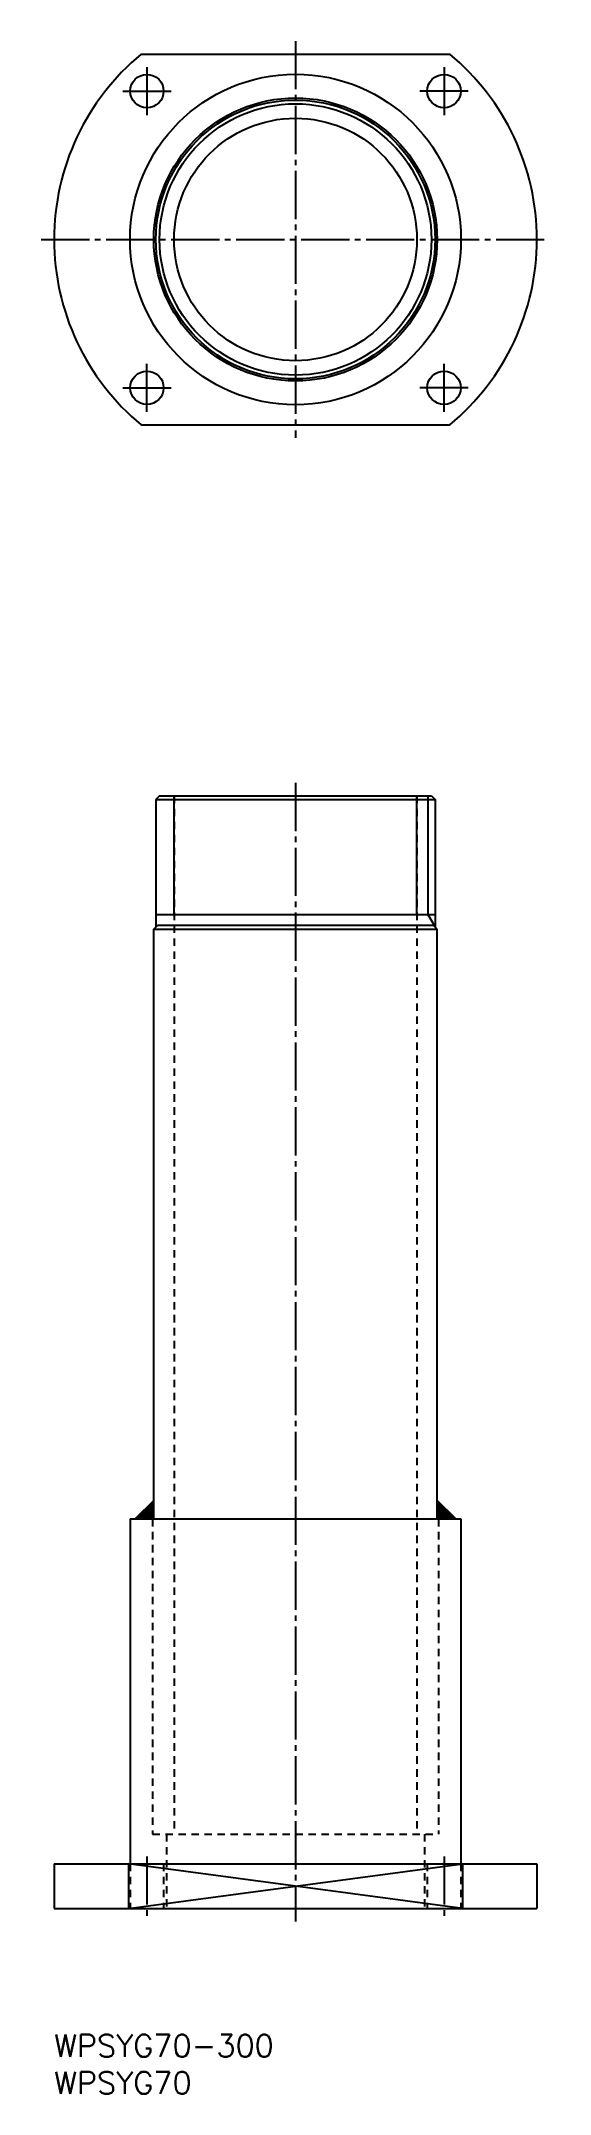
# Model space of a CAD drawing. Extents: x 152 to 289, y -99 to 454.
import ezdxf

# ---------------------------------------------------------------- set-up
doc = ezdxf.new("R2010")
doc.units = 0
doc.linetypes.add('CENTER', pattern=[17.5, 13, -1.5, 1.5, -1.5])
doc.linetypes.add('DASHED', pattern=[3.5, 2, -1.5])
doc.layers.get('0').update_dxf_attribs({"linetype": 'CONTINUOUS'})
doc.layers.add('CENTER', color=1, linetype='CENTER')
doc.styles.get("Standard").update_dxf_attribs({"font": 'txt.shx', "bigfont": '@extfont2.shx'})

# ---------------------------------------------------------------- blocks, each defined once
blk = doc.blocks.new('*U2')
at = {"color": 3, "linetype": 'CONTINUOUS'}
for p, q in [((182.8, 60.61), (177.8, 55.61)), ((177.8, 55.61), (182.8, 55.61)), ((182.8, 55.61), (182.8, 60.61)), ((259.1, 60.61), (259.1, 55.61)), ((264.1, 55.61), (259.1, 60.61)), ((259.1, 55.61), (264.1, 55.61))]:
    blk.add_line(p, q, dxfattribs=at)
for points in [[(182.8, 60.61), (177.8, 55.61), (182.8, 55.61)], [(177.8, 55.61), (177.8, 55.61), (182.8, 55.61)], [(259.1, 60.61), (259.1, 55.61), (264.1, 55.61)], [(259.1, 55.61), (259.1, 55.61), (264.1, 55.61)]]:
    blk.add_solid(points, dxfattribs=at)

msp = doc.modelspace()

# ---------------------------------------------------------------- linework, layer by layer
at = {"color": 7, "linetype": 'CONTINUOUS'}
for p, q in [((179.42, 450.61), (262.49, 450.61)), ((179.42, 350.61), (262.49, 350.61)), ((184.36, 250.61), (183.36, 249.61)), ((183.36, 249.61), (258.54, 249.61)), ((183.36, 249.61), (183.36, 215.17)), ((184.36, 250.61), (257.54, 250.61)), ((257.54, 250.61), (258.54, 249.61)), ((258.54, 249.61), (258.54, 215.17)), ((183.36, 218.61), (258.54, 218.61)), ((182.8, 214.61), (183.8, 215.61)), ((182.8, 214.61), (259.1, 214.61)), ((182.8, 55.61), (182.8, 214.61)), ((258.1, 215.61), (183.8, 215.61)), ((259.1, 214.61), (258.1, 215.61)), ((259.1, 55.61), (259.1, 214.61)), ((176.4, 55.61), (176.4, -37.39)), ((176.4, 55.61), (265.5, 55.61)), ((182.8, 60.61), (177.8, 55.61)), ((259.1, 60.61), (264.1, 55.61)), ((265.5, 55.61), (265.5, -37.39)), ((155.95, -37.39), (285.95, -37.39)), ((155.95, -37.39), (155.95, -49.39)), ((176.02, -37.39), (176.02, -49.39)), ((265.88, -37.39), (265.88, -49.39)), ((285.95, -37.39), (285.95, -49.39)), ((155.95, -49.39), (285.95, -49.39)), ((155.95, -49.39), (285.95, -49.39))]:
    msp.add_line(p, q, dxfattribs=at)
at = {"color": 3, "linetype": 'CONTINUOUS'}
for p, q in [((188.26, 218.61), (188.26, 250.61)), ((253.64, 218.61), (253.64, 250.61)), ((256.6, 250.61), (256.6, 218.61)), ((256.6, 218.61), (258.54, 215.25)), ((176.02, -49.39), (265.88, -37.39)), ((265.88, -49.39), (176.02, -37.39))]:
    msp.add_line(p, q, dxfattribs=at)
at = {"color": 3, "linetype": 'DASHED'}
for p, q in [((188.3, 250.61), (188.3, -29.39)), ((253.6, 250.61), (253.6, -29.39)), ((182.45, 55.61), (182.45, -29.39)), ((259.45, 55.61), (259.45, -29.39)), ((182.45, -29.39), (259.45, -29.39)), ((186.2, -29.39), (186.2, -49.39)), ((255.7, -29.39), (255.7, -49.39)), ((176.45, -37.39), (176.45, -49.39)), ((185.45, -37.39), (185.45, -49.39)), ((256.45, -37.39), (256.45, -49.39)), ((265.45, -37.39), (265.45, -49.39))]:
    msp.add_line(p, q, dxfattribs=at)
at = {"color": 7, "linetype": 'CONTINUOUS'}
for centre, radius in [((220.95, 400.61), 44.55), ((180.95, 440.61), 4.5), ((260.95, 440.61), 4.5), ((220.95, 400.61), 38.15), ((220.95, 400.61), 37.59), ((220.95, 400.61), 32.69), ((180.95, 360.61), 4.5), ((260.95, 360.61), 4.5)]:
    msp.add_circle(centre, radius, dxfattribs=at)
at = {"color": 3, "linetype": 'CONTINUOUS'}
msp.add_circle((220.95, 400.61), 36.59, dxfattribs=at)
at = {"color": 7, "linetype": 'CONTINUOUS'}
for start, end in [(129.7151, 230.2849), (309.7151, 50.2849)]:
    msp.add_arc((220.95, 400.61), 65, start, end, dxfattribs=at)
at = {"layer": 'CENTER', "color": 1, "linetype": 'CENTER'}
for p, q in [((220.95, 454.11), (220.95, 347.11)), ((180.95, 447.11), (180.95, 434.11)), ((260.95, 447.11), (260.95, 434.11)), ((174.45, 440.61), (187.45, 440.61)), ((267.45, 440.61), (254.45, 440.61)), ((152.45, 400.61), (289.45, 400.61)), ((225.84, 400.61), (230.73, 400.61)), ((220.95, 395.72), (220.95, 390.83)), ((180.95, 354.11), (180.95, 367.11)), ((260.95, 354.11), (260.95, 367.11)), ((174.45, 360.61), (187.45, 360.61)), ((267.45, 360.61), (254.45, 360.61)), ((220.95, 254.11), (220.95, -52.89)), ((180.95, -35.39), (180.95, -51.39)), ((260.95, -35.39), (260.95, -51.39))]:
    msp.add_line(p, q, dxfattribs=at)

# ---------------------------------------------------------------- block references
at = {"color": 3, "linetype": 'CONTINUOUS'}
msp.add_blockref('*U2', (0, 0), dxfattribs=at)

# ---------------------------------------------------------------- texts
at = {"color": 7, "linetype": 'CONTINUOUS'}
for s, p in [('WPSYG70-300', (155.95, -89.43)), ('WPSYG70', (155.95, -99.43))]:
    msp.add_text(s, height=6, dxfattribs=at).set_placement(p)

doc.saveas('drawing.dxf')
